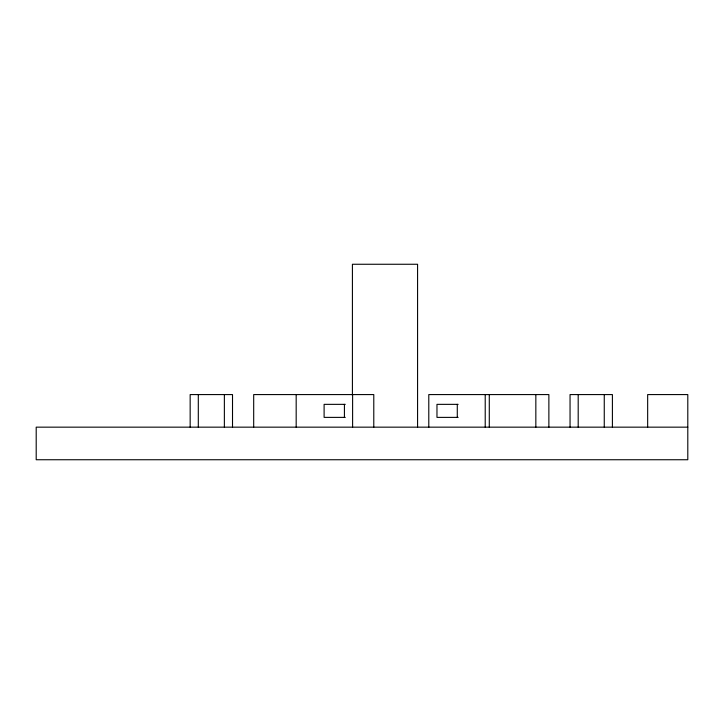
<?xml version="1.0" encoding="UTF-8"?>
<svg xmlns="http://www.w3.org/2000/svg" width="724" height="724" viewBox="0 0 724 724"><rect width="100%" height="100%" fill="white"/><g stroke="black" fill="none" stroke-linecap="round" stroke-linejoin="round"><path stroke-width="1.09" d="M345.285 404.354L324.108 404.354L324.108 417.386L345.285 417.386M458.147 404.354L436.97 404.354L436.97 417.386L458.147 417.386M687.8 427.16L36.2 427.16L36.2 459.74L687.8 459.74L687.8 394.58L647.663 394.58L647.663 427.16M612.404 427.16L612.404 394.58L570.05 394.58L570.05 427.16M604.259 394.58L604.259 427.16M578.195 394.58L578.195 427.16M548.873 427.16L548.873 394.58L428.789 394.58L428.789 427.16M535.841 394.58L535.841 427.16M489.288 394.58L489.288 427.16M485.216 394.58L485.216 427.16M457.287 404.354L457.287 417.386M417.576 427.16L417.576 264.26L352.416 264.26L352.416 395.485M373.783 427.16L373.783 394.58L253.69 394.58L253.69 427.16M352.606 394.58L352.606 427.16M344.425 404.354L344.425 417.386M296.179 394.58L296.179 427.16M232.513 427.16L232.513 394.58L190.159 394.58L190.159 427.16M224.368 394.58L224.368 427.16M198.304 394.58L198.304 427.16"/></g></svg>
